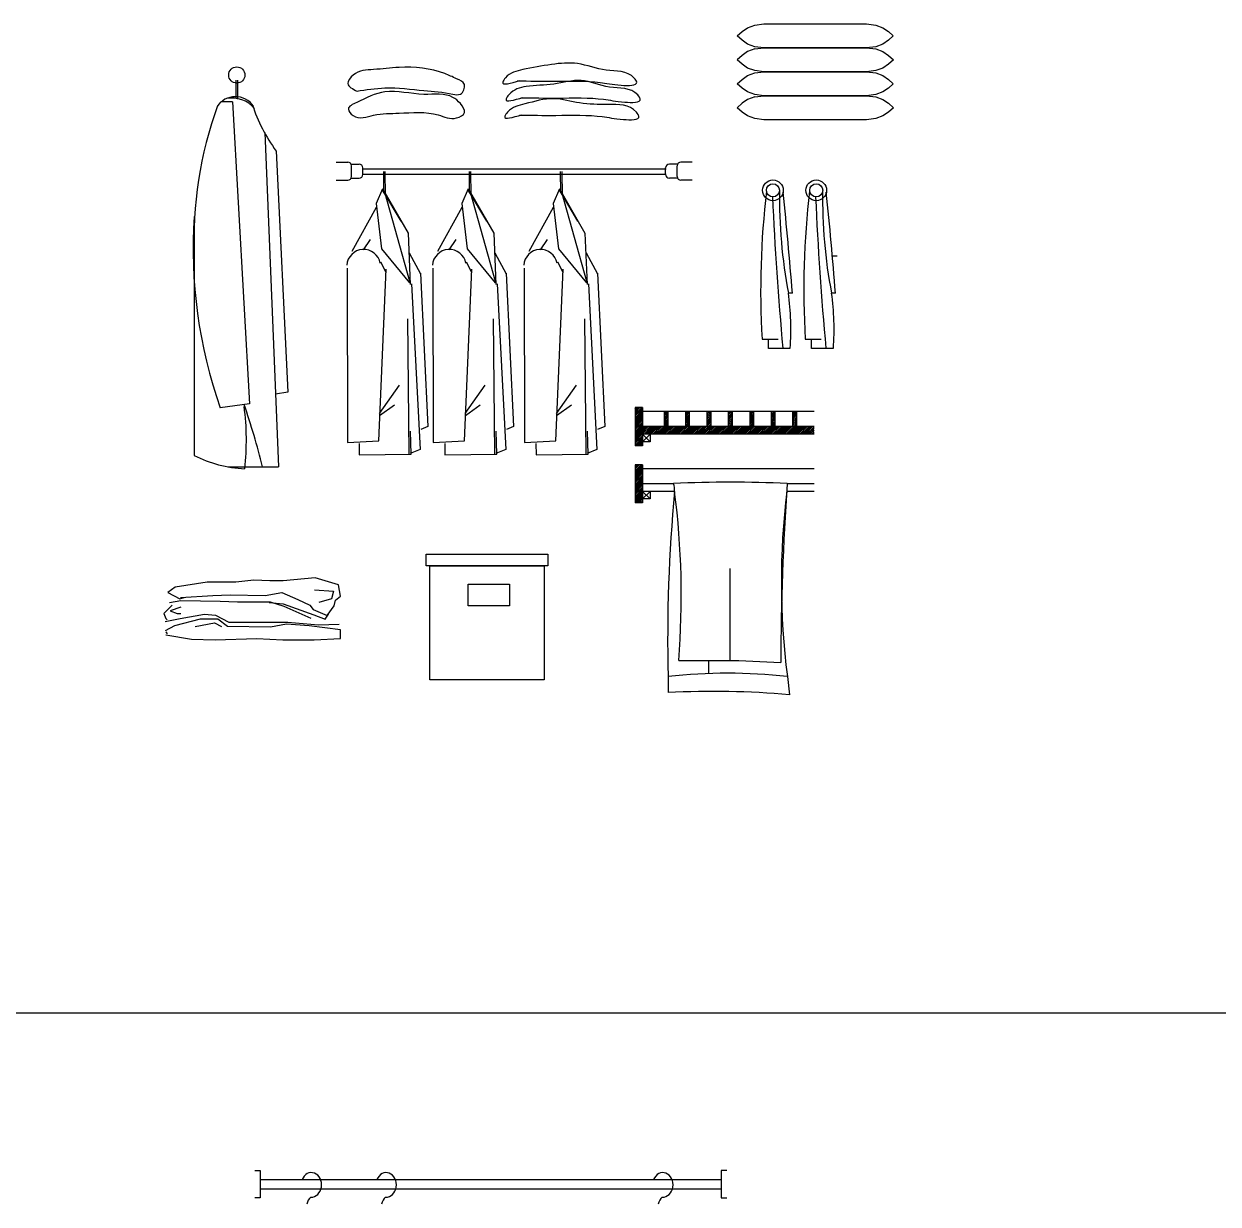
# Model space of a CAD drawing. Header units: inches. Extents: x 8.4 to 50.9, y 14.4 to 39.2.
# Drawn here: x 44.004 to 47.141, y 17.713 to 20.811 of the extents above; entities that cross this region are included whole.
import ezdxf

# ---------------------------------------------------------------- set-up
doc = ezdxf.new("R2010")
doc.units = ezdxf.units.IN
doc.header["$MEASUREMENT"] = 0
for name, color, linetype in [('02', 2, 'Continuous'), ('1', 1, 'Continuous'), ('4', 4, 'Continuous'), ('8', 8, 'Continuous')]:
    doc.layers.add(name, color=color, linetype=linetype)
pattern_1 = [(45, (13.445842, -1.4344217), (-0.00224506403, 0.00224506403), [])]

msp = doc.modelspace()

# ---------------------------------------------------------------- hatches: boundary and pattern name
at = {"layer": '8'}
h = msp.add_hatch(dxfattribs=at)
h.set_pattern_fill('ANSI31', color=256, scale=0.001, style=0)
h.set_pattern_definition(pattern_1)
h.paths.add_polyline_path([(45.6093, 19.7041), (45.6293, 19.7041), (45.6293, 19.8041), (45.6093, 19.8041)])
h = msp.add_hatch(dxfattribs=at)
h.set_pattern_fill('ANSI31', color=256, scale=0.001, style=0)
h.set_pattern_definition(pattern_1)
h.paths.add_polyline_path([(46.0793, 19.7541), (45.6293, 19.7541), (45.6293, 19.7341), (46.0793, 19.7341)])
h.paths.add_polyline_path([(45.6956, 19.7941), (45.6856, 19.7941), (45.6856, 19.7541), (45.6956, 19.7541)])
h.paths.add_polyline_path([(45.7518, 19.7941), (45.7418, 19.7941), (45.7418, 19.7541), (45.7518, 19.7541)])
h.paths.add_polyline_path([(45.8081, 19.7941), (45.7981, 19.7941), (45.7981, 19.7541), (45.8081, 19.7541)])
h.paths.add_polyline_path([(45.8643, 19.7941), (45.8543, 19.7941), (45.8543, 19.7541), (45.8643, 19.7541)])
h.paths.add_polyline_path([(45.9206, 19.7941), (45.9106, 19.7941), (45.9106, 19.7541), (45.9206, 19.7541)])
h.paths.add_polyline_path([(45.9768, 19.7941), (45.9668, 19.7941), (45.9668, 19.7541), (45.9768, 19.7541)])
h.paths.add_polyline_path([(46.0331, 19.7941), (46.0231, 19.7941), (46.0231, 19.7541), (46.0331, 19.7541)])
h.paths.add_polyline_path([(45.6293, 19.6541), (45.6093, 19.6541), (45.6093, 19.5541), (45.6293, 19.5541)])

# ---------------------------------------------------------------- linework, layer by layer
at = {"layer": '02'}
for p, q in [((45.8907, 20.7917, 17.3243), (45.905, 20.8015, 17.3243)), ((45.905, 20.8015, 17.3243), (45.9237, 20.8085, 17.3243)), ((45.9237, 20.8085, 17.3243), (45.9478, 20.8115, 17.3243)), ((45.9478, 20.8115, 17.3243), (46.2176, 20.8115, 17.3243)), ((46.2176, 20.8115, 17.3243), (46.2416, 20.8085, 17.3243)), ((46.2416, 20.8085, 17.3243), (46.2603, 20.8015, 17.3243)), ((46.2603, 20.8015, 17.3243), (46.2746, 20.7917, 17.3243)), ((45.8777, 20.78, 17.3243), (45.8907, 20.7917, 17.3243)), ((45.8907, 20.7684, 17.3243), (45.8777, 20.78, 17.3243)), ((45.905, 20.7585, 17.3243), (45.8907, 20.7684, 17.3243)), ((46.2746, 20.7684, 17.3243), (46.2603, 20.7585, 17.3243)), ((46.2746, 20.7917, 17.3243), (46.2876, 20.78, 17.3243)), ((46.2876, 20.78, 17.3243), (46.2746, 20.7684, 17.3243)), ((45.905, 20.7387, 17.3243), (45.8908, 20.7288, 17.3243)), ((45.9237, 20.7516, 17.3243), (45.905, 20.7585, 17.3243)), ((45.9238, 20.7456, 17.3243), (45.905, 20.7387, 17.3243)), ((45.9478, 20.7486, 17.3243), (45.9237, 20.7516, 17.3243)), ((45.9238, 20.7456, 17.3243), (45.9479, 20.7486, 17.3243)), ((46.2176, 20.7486, 17.3243), (45.9478, 20.7486, 17.3243)), ((45.9479, 20.7486, 17.3243), (46.2175, 20.7486, 17.3243)), ((46.2175, 20.7486, 17.3243), (46.2416, 20.7456, 17.3243)), ((46.2416, 20.7516, 17.3243), (46.2176, 20.7486, 17.3243)), ((46.2603, 20.7585, 17.3243), (46.2416, 20.7516, 17.3243)), ((46.2416, 20.7456, 17.3243), (46.2604, 20.7387, 17.3243)), ((46.2604, 20.7387, 17.3243), (46.2746, 20.7288, 17.3243)), ((45.8908, 20.7288, 17.3243), (45.8778, 20.7172, 17.3243)), ((45.8908, 20.7056, 17.3243), (45.8778, 20.7172, 17.3243)), ((45.905, 20.6956, 17.3243), (45.8908, 20.7056, 17.3243)), ((46.2746, 20.7056, 17.3243), (46.2604, 20.6956, 17.3243)), ((46.2746, 20.7288, 17.3243), (46.2877, 20.7172, 17.3243)), ((46.2877, 20.7172, 17.3243), (46.2746, 20.7056, 17.3243)), ((45.8907, 20.6659, 17.3243), (45.905, 20.6758, 17.3243)), ((45.9238, 20.6887, 17.3243), (45.905, 20.6956, 17.3243)), ((45.905, 20.6758, 17.3243), (45.9237, 20.6828, 17.3243)), ((45.9237, 20.6828, 17.3243), (45.9478, 20.6858, 17.3243)), ((45.9479, 20.6858, 17.3243), (45.9238, 20.6887, 17.3243)), ((45.9478, 20.6858, 17.3243), (46.2176, 20.6858, 17.3243)), ((46.2175, 20.6858, 17.3243), (45.9479, 20.6858, 17.3243)), ((46.2416, 20.6887, 17.3243), (46.2175, 20.6858, 17.3243)), ((46.2176, 20.6858, 17.3243), (46.2416, 20.6828, 17.3243)), ((46.2604, 20.6956, 17.3243), (46.2416, 20.6887, 17.3243)), ((46.2416, 20.6828, 17.3243), (46.2603, 20.6758, 17.3243)), ((46.2603, 20.6758, 17.3243), (46.2746, 20.6659, 17.3243)), ((44.5612, 20.664, 8.7529), (44.5612, 20.6153, 8.7529)), ((44.5653, 20.664, 8.7529), (44.5653, 20.6139, 8.7529)), ((45.8777, 20.6543, 17.3243), (45.8907, 20.6659, 17.3243)), ((45.8907, 20.6427, 17.3243), (45.8777, 20.6543, 17.3243)), ((45.905, 20.6327, 17.3243), (45.8907, 20.6427, 17.3243)), ((46.2746, 20.6427, 17.3243), (46.2603, 20.6327, 17.3243)), ((46.2746, 20.6659, 17.3243), (46.2876, 20.6543, 17.3243)), ((46.2876, 20.6543, 17.3243), (46.2746, 20.6427, 17.3243)), ((44.5517, 20.6069, 8.7529), (44.5969, 19.8141, 8.7529)), ((45.905, 20.6129, 17.3243), (45.8908, 20.6031, 17.3243)), ((45.9237, 20.6259, 17.3243), (45.905, 20.6327, 17.3243)), ((45.9238, 20.6199, 17.3243), (45.905, 20.6129, 17.3243)), ((45.9478, 20.6229, 17.3243), (45.9237, 20.6259, 17.3243)), ((45.9238, 20.6199, 17.3243), (45.9479, 20.6229, 17.3243)), ((46.2176, 20.6229, 17.3243), (45.9478, 20.6229, 17.3243)), ((45.9479, 20.6229, 17.3243), (46.2175, 20.6229, 17.3243)), ((46.2175, 20.6229, 17.3243), (46.2416, 20.6199, 17.3243)), ((46.2416, 20.6259, 17.3243), (46.2176, 20.6229, 17.3243)), ((46.2603, 20.6327, 17.3243), (46.2416, 20.6259, 17.3243)), ((46.2416, 20.6199, 17.3243), (46.2604, 20.6129, 17.3243)), ((46.2604, 20.6129, 17.3243), (46.2746, 20.6031, 17.3243)), ((45.8908, 20.6031, 17.3243), (45.8778, 20.5915, 17.3243)), ((45.8908, 20.5798, 17.3243), (45.8778, 20.5915, 17.3243)), ((45.905, 20.5699, 17.3243), (45.8908, 20.5798, 17.3243)), ((46.2746, 20.5798, 17.3243), (46.2604, 20.5699, 17.3243)), ((46.2746, 20.6031, 17.3243), (46.2877, 20.5915, 17.3243)), ((46.2877, 20.5915, 17.3243), (46.2746, 20.5798, 17.3243)), ((45.9238, 20.563, 17.3243), (45.905, 20.5699, 17.3243)), ((45.9479, 20.56, 17.3243), (45.9238, 20.563, 17.3243)), ((46.2175, 20.56, 17.3243), (45.9479, 20.56, 17.3243)), ((46.2416, 20.563, 17.3243), (46.2175, 20.56, 17.3243)), ((46.2604, 20.5699, 17.3243), (46.2416, 20.563, 17.3243)), ((44.6371, 20.5266, 8.7529), (44.6725, 19.6486, 8.7529)), ((44.6669, 20.4778, 8.7529), (44.6974, 19.8442, 8.7529)), ((44.8246, 20.4484, 17.3243), (44.8546, 20.4484, 17.3243)), ((44.8633, 20.4434, 17.3243), (44.8846, 20.4434, 17.3243)), ((44.8646, 20.4111, 17.3243), (44.8646, 20.4384, 17.3243)), ((44.8933, 20.4307, 17.3243), (45.691, 20.4307, 17.3243)), ((44.8946, 20.4161, 17.3243), (44.8946, 20.4334, 17.3243)), ((44.9499, 20.368, 17.3243), (44.9493, 20.4242, 17.3243)), ((44.9538, 20.3613, 17.3243), (44.9532, 20.4243, 17.3243)), ((45.1749, 20.368, 17.3243), (45.1743, 20.4242, 17.3243)), ((45.1789, 20.3613, 17.3243), (45.1782, 20.4243, 17.3243)), ((45.4145, 20.368, 17.3243), (45.4139, 20.4242, 17.3243)), ((45.4185, 20.3613, 17.3243), (45.4178, 20.4243, 17.3243)), ((45.6896, 20.4161, 17.3243), (45.6896, 20.4334, 17.3243)), ((45.721, 20.4434, 17.3243), (45.6996, 20.4434, 17.3243)), ((45.7196, 20.4111, 17.3243), (45.7196, 20.4384, 17.3243)), ((45.7596, 20.4484, 17.3243), (45.7296, 20.4484, 17.3243)), ((44.8246, 20.4011, 17.3243), (44.8546, 20.4011, 17.3243)), ((44.8633, 20.4061, 17.3243), (44.8846, 20.4061, 17.3243)), ((44.8933, 20.4167, 17.3243), (45.691, 20.4167, 17.3243)), ((45.721, 20.4061, 17.3243), (45.6996, 20.4061, 17.3243)), ((45.7596, 20.4011, 17.3243), (45.7296, 20.4011, 17.3243)), ((44.9459, 20.3784, 17.3243), (44.9294, 20.3401, 17.3243)), ((44.9459, 20.3784, 17.3243), (45.0132, 20.2617, 17.3243)), ((44.9461, 20.3744, 17.3243), (44.9939, 20.2938, 17.3243)), ((44.9524, 20.3671, 17.3243), (45.0169, 20.1362, 17.3243)), ((45.171, 20.3784, 17.3243), (45.1544, 20.3401, 17.3243)), ((45.171, 20.3784, 17.3243), (45.2382, 20.2617, 17.3243)), ((45.1711, 20.3744, 17.3243), (45.2189, 20.2938, 17.3243)), ((45.1774, 20.3671, 17.3243), (45.2419, 20.1362, 17.3243)), ((45.4106, 20.3784, 17.3243), (45.394, 20.3401, 17.3243)), ((45.4106, 20.3784, 17.3243), (45.4778, 20.2617, 17.3243)), ((45.4107, 20.3744, 17.3243), (45.4585, 20.2938, 17.3243)), ((45.417, 20.3671, 17.3243), (45.4815, 20.1362, 17.3243)), ((44.8663, 20.215, 17.3243), (44.9304, 20.33, 17.3243)), ((44.9294, 20.3401, 17.3243), (44.9434, 20.2208, 17.3243)), ((45.0914, 20.215, 17.3243), (45.1554, 20.33, 17.3243)), ((45.1544, 20.3401, 17.3243), (45.1684, 20.2208, 17.3243)), ((45.331, 20.215, 17.3243), (45.395, 20.33, 17.3243)), ((45.394, 20.3401, 17.3243), (45.408, 20.2208, 17.3243)), ((45.0132, 20.2617, 17.3243), (45.0189, 20.1271, 17.3243)), ((45.2382, 20.2617, 17.3243), (45.244, 20.1271, 17.3243)), ((45.4778, 20.2617, 17.3243), (45.4836, 20.1271, 17.3243)), ((44.896, 20.2185, 17.3243), (44.9148, 20.2453, 17.3243)), ((45.121, 20.2185, 17.3243), (45.1398, 20.2453, 17.3243)), ((45.3606, 20.2185, 17.3243), (45.3794, 20.2453, 17.3243)), ((44.9434, 20.2208, 17.3243), (45.0169, 20.1319, 17.3243)), ((45.016, 20.2102, 17.3243), (45.0462, 20.1553, 17.3243)), ((45.1684, 20.2208, 17.3243), (45.2419, 20.1319, 17.3243)), ((45.241, 20.2102, 17.3243), (45.2712, 20.1553, 17.3243)), ((45.408, 20.2208, 17.3243), (45.4815, 20.1319, 17.3243)), ((45.4806, 20.2102, 17.3243), (45.5108, 20.1553, 17.3243)), ((46.1398, 20.2018, 8.7529), (46.1277, 20.2018, 8.7529)), ((44.8536, 20.1704, 17.3243), (44.8544, 19.7124, 17.3243)), ((44.9366, 19.7171, 17.3243), (44.9555, 20.1676, 17.3243)), ((44.9406, 20.1869, 17.3243), (44.9552, 20.1594, 17.3243)), ((45.0786, 20.1704, 17.3243), (45.0794, 19.7124, 17.3243)), ((45.1616, 19.7171, 17.3243), (45.1806, 20.1676, 17.3243)), ((45.1657, 20.1869, 17.3243), (45.1802, 20.1594, 17.3243)), ((45.3182, 20.1704, 17.3243), (45.319, 19.7124, 17.3243)), ((45.4012, 19.7171, 17.3243), (45.4202, 20.1676, 17.3243)), ((45.4053, 20.1869, 17.3243), (45.4198, 20.1594, 17.3243)), ((45.0461, 20.1571, 17.3243), (45.0654, 19.754, 17.3243)), ((45.2711, 20.1571, 17.3243), (45.2905, 19.754, 17.3243)), ((45.5107, 20.1571, 17.3243), (45.5301, 19.754, 17.3243)), ((45.0223, 20.1292, 17.3243), (45.0446, 19.6942, 17.3243)), ((45.2473, 20.1292, 17.3243), (45.2697, 19.6942, 17.3243)), ((45.4869, 20.1292, 17.3243), (45.5093, 19.6942, 17.3243)), ((46.0225, 20.1046, 8.7529), (46.0122, 20.1046, 8.7529)), ((46.1357, 20.1046, 8.7529), (46.1254, 20.1046, 8.7529)), ((45.0163, 19.6814, 17.3243), (45.0126, 20.0368, 17.3243)), ((45.2413, 19.6814, 17.3243), (45.2377, 20.0368, 17.3243)), ((45.4809, 19.6814, 17.3243), (45.4773, 20.0368, 17.3243)), ((45.9429, 19.984, 8.7529), (45.985, 19.984, 8.7529)), ((45.9597, 19.9596, 8.7529), (45.9597, 19.984, 8.7529)), ((46.0561, 19.984, 8.7529), (46.0983, 19.984, 8.7529)), ((46.073, 19.9596, 8.7529), (46.073, 19.984, 8.7529)), ((46.0168, 19.9596, 8.7529), (45.9597, 19.9596, 8.7529)), ((46.1301, 19.9596, 8.7529), (46.073, 19.9596, 8.7529)), ((44.9385, 19.7886, 17.3243), (44.9908, 19.8628, 17.3243)), ((45.1635, 19.7886, 17.3243), (45.2158, 19.8628, 17.3243)), ((45.4031, 19.7886, 17.3243), (45.4554, 19.8628, 17.3243)), ((44.6974, 19.8442, 8.7529), (44.6648, 19.8396, 8.7529)), ((44.5969, 19.8141, 8.7529), (44.5201, 19.8032, 8.7529)), ((44.9386, 19.7834, 17.3243), (44.9774, 19.8116, 17.3243)), ((45.1636, 19.7834, 17.3243), (45.2024, 19.8116, 17.3243)), ((45.4032, 19.7834, 17.3243), (45.442, 19.8116, 17.3243)), ((45.6093, 19.8041, 8.7529), (45.6093, 19.7041, 8.7529)), ((45.6293, 19.8041, 8.7529), (45.6093, 19.8041, 8.7529)), ((45.6293, 19.8041, 8.7529), (45.6293, 19.7041, 8.7529)), ((46.0793, 19.7941, 8.7529), (45.6293, 19.7941, 8.7529)), ((45.6856, 19.7941, 8.7529), (45.6856, 19.7541, 8.7529)), ((45.6856, 19.7941, 8.7529), (45.6956, 19.7941, 8.7529)), ((45.6956, 19.7941, 8.7529), (45.6956, 19.7541, 8.7529)), ((45.7418, 19.7941, 8.7529), (45.7418, 19.7541, 8.7529)), ((45.7418, 19.7941, 8.7529), (45.7518, 19.7941, 8.7529)), ((45.7518, 19.7941, 8.7529), (45.7518, 19.7541, 8.7529)), ((45.7981, 19.7941, 8.7529), (45.7981, 19.7541, 8.7529)), ((45.7981, 19.7941, 8.7529), (45.8081, 19.7941, 8.7529)), ((45.8081, 19.7941, 8.7529), (45.8081, 19.7541, 8.7529)), ((45.8543, 19.7941, 8.7529), (45.8543, 19.7541, 8.7529)), ((45.8543, 19.7941, 8.7529), (45.8643, 19.7941, 8.7529)), ((45.8643, 19.7941, 8.7529), (45.8643, 19.7541, 8.7529)), ((45.9106, 19.7941, 8.7529), (45.9106, 19.7541, 8.7529)), ((45.9106, 19.7941, 8.7529), (45.9206, 19.7941, 8.7529)), ((45.9206, 19.7941, 8.7529), (45.9206, 19.7541, 8.7529)), ((45.9668, 19.7941, 8.7529), (45.9668, 19.7541, 8.7529)), ((45.9668, 19.7941, 8.7529), (45.9768, 19.7941, 8.7529)), ((45.9768, 19.7941, 8.7529), (45.9768, 19.7541, 8.7529)), ((46.0231, 19.7941, 8.7529), (46.0231, 19.7541, 8.7529)), ((46.0231, 19.7941, 8.7529), (46.0331, 19.7941, 8.7529)), ((46.0331, 19.7941, 8.7529), (46.0331, 19.7541, 8.7529)), ((45.0217, 19.6815, 17.3243), (45.0198, 19.7421, 17.3243)), ((45.0654, 19.754, 17.3243), (45.0465, 19.7462, 17.3243)), ((45.2467, 19.6815, 17.3243), (45.2449, 19.7421, 17.3243)), ((45.2905, 19.754, 17.3243), (45.2715, 19.7462, 17.3243)), ((45.4863, 19.6815, 17.3243), (45.4845, 19.7421, 17.3243)), ((45.5301, 19.754, 17.3243), (45.5111, 19.7462, 17.3243)), ((46.0793, 19.7541, 8.7529), (45.6293, 19.7541, 8.7529)), ((46.0793, 19.7341, 8.7529), (45.6293, 19.7341, 8.7529)), ((45.6293, 19.7141, 8.7529), (45.6493, 19.7341, 8.7529)), ((45.6493, 19.7141, 8.7529), (45.6293, 19.7341, 8.7529)), ((45.6493, 19.7341, 8.7529), (45.6493, 19.7141, 8.7529)), ((44.8544, 19.7124, 17.3243), (44.9366, 19.7171, 17.3243)), ((44.8844, 19.71, 17.3243), (44.8847, 19.6801, 17.3243)), ((45.0794, 19.7124, 17.3243), (45.1616, 19.7171, 17.3243)), ((45.1094, 19.71, 17.3243), (45.1097, 19.6801, 17.3243)), ((45.319, 19.7124, 17.3243), (45.4012, 19.7171, 17.3243)), ((45.349, 19.71, 17.3243), (45.3493, 19.6801, 17.3243)), ((45.6293, 19.7041, 8.7529), (45.6093, 19.7041, 8.7529)), ((45.6493, 19.7141, 8.7529), (45.6293, 19.7141, 8.7529)), ((44.8847, 19.6801, 17.3243), (45.0217, 19.6815, 17.3243)), ((45.02, 19.684, 17.3243), (45.0455, 19.6945, 17.3243)), ((45.1097, 19.6801, 17.3243), (45.2467, 19.6815, 17.3243)), ((45.245, 19.684, 17.3243), (45.2705, 19.6945, 17.3243)), ((45.3493, 19.6801, 17.3243), (45.4863, 19.6815, 17.3243)), ((45.4847, 19.684, 17.3243), (45.5101, 19.6945, 17.3243)), ((45.6293, 19.6541, 8.7529), (45.6093, 19.6541, 8.7529)), ((45.6093, 19.6541, 8.7529), (45.6093, 19.5541, 8.7529)), ((45.6293, 19.6541, 8.7529), (45.6293, 19.5541, 8.7529)), ((45.6293, 19.6441, 8.7529), (46.0793, 19.6441, 8.7529)), ((45.6493, 19.5641, 8.7529), (45.6293, 19.5841, 8.7529)), ((45.6293, 19.5641, 8.7529), (45.6493, 19.5841, 8.7529)), ((45.6493, 19.5841, 8.7529), (45.6493, 19.5641, 8.7529)), ((45.6293, 19.5541, 8.7529), (45.6093, 19.5541, 8.7529)), ((45.6493, 19.5641, 8.7529), (45.6293, 19.5641, 8.7529)), ((44.7696, 19.3568, 8.7529), (44.6852, 19.3495, 8.7529)), ((44.8302, 19.3385, 8.7529), (44.7696, 19.3568, 8.7529)), ((45.8587, 19.1404, 8.7529), (45.8587, 19.3815, 8.7529)), ((44.4011, 19.333, 8.7529), (44.3827, 19.3183, 8.7529)), ((44.4855, 19.3458, 8.7529), (44.4011, 19.333, 8.7529)), ((44.5149, 19.3458, 8.7529), (44.4855, 19.3458, 8.7529)), ((44.5608, 19.3458, 8.7529), (44.5149, 19.3458, 8.7529)), ((44.6085, 19.3513, 8.7529), (44.5608, 19.3458, 8.7529)), ((44.6503, 19.3495, 8.7529), (44.6085, 19.3513, 8.7529)), ((44.6852, 19.3495, 8.7529), (44.6503, 19.3495, 8.7529)), ((44.7678, 19.3257, 8.7529), (44.8173, 19.322, 8.7529)), ((44.8173, 19.322, 8.7529), (44.8118, 19.3018, 8.7529)), ((44.8357, 19.3091, 8.7529), (44.8302, 19.3385, 8.7529)), ((44.3827, 19.3183, 8.7529), (44.4139, 19.3018, 8.7529)), ((44.4165, 19.297, 8.7529), (44.3865, 19.2914, 8.7529)), ((44.4139, 19.3018, 8.7529), (44.425, 19.3055, 8.7529)), ((44.4158, 19.3055, 8.7529), (44.5002, 19.311, 8.7529)), ((44.5196, 19.2951, 8.7529), (44.4165, 19.297, 8.7529)), ((44.5002, 19.311, 8.7529), (44.5461, 19.3128, 8.7529)), ((44.5653, 19.2932, 8.7529), (44.5196, 19.2951, 8.7529)), ((44.5461, 19.3128, 8.7529), (44.6378, 19.311, 8.7529)), ((44.6515, 19.2932, 8.7529), (44.5653, 19.2932, 8.7529)), ((44.6378, 19.311, 8.7529), (44.6819, 19.3183, 8.7529)), ((44.6485, 19.2926, 8.7529), (44.6852, 19.289, 8.7529)), ((44.6879, 19.282, 8.7529), (44.6515, 19.2932, 8.7529)), ((44.6819, 19.3183, 8.7529), (44.7237, 19.3, 8.7529)), ((44.6852, 19.289, 8.7529), (44.766, 19.2596, 8.7529)), ((44.7237, 19.3, 8.7529), (44.7549, 19.2853, 8.7529)), ((44.8118, 19.3018, 8.7529), (44.7788, 19.2926, 8.7529)), ((44.8192, 19.2835, 8.7529), (44.8229, 19.2981, 8.7529)), ((44.8229, 19.2981, 8.7529), (44.8357, 19.3091, 8.7529)), ((44.3938, 19.2853, 8.7529), (44.3717, 19.2633, 8.7529)), ((44.3717, 19.2633, 8.7529), (44.3772, 19.2504, 8.7529)), ((44.4165, 19.2801, 8.7529), (44.3884, 19.2708, 8.7529)), ((44.3884, 19.2708, 8.7529), (44.4072, 19.2633, 8.7529)), ((44.4072, 19.2633, 8.7529), (44.4165, 19.2633, 8.7529)), ((44.4147, 19.2502, 8.7529), (44.4784, 19.2614, 8.7529)), ((44.4784, 19.2614, 8.7529), (44.5072, 19.2595, 8.7529)), ((44.5072, 19.2595, 8.7529), (44.5428, 19.2408, 8.7529)), ((44.7591, 19.2502, 8.7529), (44.6879, 19.282, 8.7529)), ((44.7549, 19.2853, 8.7529), (44.7641, 19.2743, 8.7529)), ((44.7641, 19.2743, 8.7529), (44.8008, 19.2578, 8.7529)), ((44.766, 19.2596, 8.7529), (44.7953, 19.2486, 8.7529)), ((44.7953, 19.2486, 8.7529), (44.8045, 19.2615, 8.7529)), ((44.8008, 19.2578, 8.7529), (44.8192, 19.2835, 8.7529)), ((44.3753, 19.2427, 8.7529), (44.4147, 19.2502, 8.7529)), ((44.3997, 19.2314, 8.7529), (44.3753, 19.2183, 8.7529)), ((44.3772, 19.2504, 8.7529), (44.3809, 19.2468, 8.7529)), ((44.4671, 19.2483, 8.7529), (44.3997, 19.2314, 8.7529)), ((44.454, 19.2296, 8.7529), (44.5046, 19.2389, 8.7529)), ((44.514, 19.2483, 8.7529), (44.4671, 19.2483, 8.7529)), ((44.5046, 19.2389, 8.7529), (44.5234, 19.2296, 8.7529)), ((44.539, 19.2296, 8.7529), (44.514, 19.2483, 8.7529)), ((44.6515, 19.2277, 8.7529), (44.539, 19.2296, 8.7529)), ((44.5428, 19.2408, 8.7529), (44.5803, 19.2408, 8.7529)), ((44.5803, 19.2408, 8.7529), (44.689, 19.2408, 8.7529)), ((44.6935, 19.2352, 8.7529), (44.6515, 19.2277, 8.7529)), ((44.689, 19.2408, 8.7529), (44.6972, 19.2408, 8.7529)), ((44.7534, 19.2314, 8.7529), (44.6935, 19.2352, 8.7529)), ((44.6972, 19.2408, 8.7529), (44.7778, 19.2333, 8.7529)), ((44.8359, 19.2202, 8.7529), (44.7534, 19.2314, 8.7529)), ((44.7778, 19.2333, 8.7529), (44.8322, 19.2352, 8.7529)), ((44.3772, 19.2156, 8.7529), (44.3809, 19.2101, 8.7529)), ((44.3772, 19.2071, 8.7529), (44.4446, 19.1959, 8.7529)), ((44.4446, 19.1959, 8.7529), (44.5065, 19.194, 8.7529)), ((44.5065, 19.194, 8.7529), (44.6159, 19.1977, 8.7529)), ((44.6159, 19.1977, 8.7529), (44.6841, 19.194, 8.7529)), ((44.7666, 19.194, 8.7529), (44.8359, 19.1977, 8.7529)), ((44.8359, 19.1977, 8.7529), (44.8359, 19.2202, 8.7529)), ((44.6841, 19.194, 8.7529), (44.7666, 19.194, 8.7529)), ((45.7242, 19.1404, 8.7529), (45.8823, 19.1404, 8.7529)), ((45.8028, 19.1058, 8.7529), (45.8028, 19.1404, 8.7529)), ((45.8823, 19.1404, 8.7529), (45.9923, 19.1348, 8.7529)), ((45.696, 19.0981, 8.7529), (45.696, 19.0558, 8.7529)), ((46.0093, 19.0981, 8.7529), (46.0149, 19.0502, 8.7529))]:
    msp.add_line(p, q, dxfattribs=at)
at = {"layer": '02', "elevation": 8.7529}
for points in [[(44.5517, 20.6069), (44.5224, 20.6069)], [(44.4513, 20.3058), (44.4513, 19.6787)], [(44.5398, 19.6486), (44.6725, 19.6486)]]:
    msp.add_lwpolyline(points, dxfattribs=at)
for points in [[(45.0603, 19.419), (45.3803, 19.419), (45.3803, 19.389), (45.0603, 19.389)], [(45.0703, 19.389), (45.3703, 19.389), (45.3703, 19.089), (45.0703, 19.089)], [(45.1708, 19.3402), (45.2794, 19.3402), (45.2794, 19.2832), (45.1708, 19.2832)]]:
    msp.add_lwpolyline(points, close=True, dxfattribs=at)
at = {"layer": '02'}
msp.add_circle((44.5634, 20.6772, 8.7529), 0.0213, dxfattribs=at)
for centre, radius, start, end in [((44.5598, 20.5619, 8.7529), 0.0585, 35.1316, 145.6471), ((44.5512, 20.5411, 8.7529), 0.0757, 39.092, 101.5029), ((45.4988, 20.2406, 8.7529), 1.0483, 160.1385, 182.1943), ((45.0044, 20.7285, 8.7529), 0.4204, 197.8009, 216.6185), ((44.8546, 20.4384, 17.3243), 0.01, 0, 90), ((44.8846, 20.4334, 17.3243), 0.01, 0, 90), ((45.6996, 20.4334, 17.3243), 0.01, 90, 180), ((45.7296, 20.4384, 17.3243), 0.01, 90, 180), ((44.8546, 20.4111, 17.3243), 0.01, 270, 0), ((44.8846, 20.4161, 17.3243), 0.01, 270, 0), ((45.6996, 20.4161, 17.3243), 0.01, 180, 270), ((45.7296, 20.4111, 17.3243), 0.01, 180, 270), ((48.1607, 20.1123, 8.7529), 2.2215, 173.2819, 183.3116), ((53.8442, 20.6978, 8.7529), 7.8813, 182.47584, 185.37388), ((47.2982, 20.352, 8.7529), 1.3096, 179.0382, 190.8891), ((35.8169, 19.3092, 8.7529), 10.2365, 4.45691, 5.94638), ((48.274, 20.1123, 8.7529), 2.2215, 173.2819, 183.3116), ((53.9574, 20.6978, 8.7529), 7.8813, 182.47584, 185.37388), ((47.4114, 20.352, 8.7529), 1.3096, 179.0382, 190.8891), ((35.9301, 19.3092, 8.7529), 10.2365, 4.45691, 5.94638), ((45.7097, 20.2222, 8.7529), 1.2612, 176.1977, 199.4053), ((44.8965, 20.1749, 17.3243), 0.0443, 10.4758, 176.3121), ((45.1215, 20.1749, 17.3243), 0.0443, 10.4758, 176.3121), ((45.3611, 20.1749, 17.3243), 0.0443, 10.4758, 176.3121), ((45.3438, 20.0105, 8.7529), 0.6749, 355.6801, 8.0182), ((45.4571, 20.0105, 8.7529), 0.6749, 355.6801, 8.0182), ((42.5823, 19.1316, 8.7529), 2.1131, 14.1609, 18.798), ((43.9408, 19.7201, 8.7529), 0.6478, 353.2239, 7.7041), ((44.5969, 19.9617, 8.7529), 0.3183, 242.7697, 267.6817), ((45.6618, 19.586, 8.7529), 0.0516, 357.5509, 20.5275), ((45.8596, 16.5502, 8.7529), 3.058, 87.2007, 92.7993), ((52.6338, 19.1301, 8.7529), 6.6415, 175.90744, 179.95931), ((49.8988, 19.1912, 8.7529), 4.2039, 174.6416, 181.2684), ((43.5477, 19.3088, 8.7529), 2.183, 355.5764, 7.236), ((47.9562, 19.3467, 8.7529), 1.9627, 173.0543, 187.276), ((45.8526, 17.6552, 8.7529), 1.4514, 83.8044, 96.1956), ((45.8151, 16.7722, 8.7529), 2.2867, 84.9876, 92.9861)]:
    msp.add_arc(centre, radius, start, end, dxfattribs=at)
for p in [(45.6856, 19.7941, 8.7529), (45.7418, 19.7941, 8.7529), (45.7981, 19.7941, 8.7529), (45.8543, 19.7941, 8.7529), (45.9106, 19.7941, 8.7529), (45.9668, 19.7941, 8.7529), (46.0231, 19.7941, 8.7529)]:
    msp.add_point(p, dxfattribs=at)
at = {"layer": '1'}
msp.add_line((30.2087, 18.2147), (50.5349, 18.2147), dxfattribs=at)
at = {"layer": '4'}
for p, q in [((45.7101, 19.6041, 8.7529), (45.6293, 19.6041, 8.7529)), ((46.0793, 19.6041, 8.7529), (46.0093, 19.6041, 8.7529)), ((45.7133, 19.5841, 8.7529), (45.6293, 19.5841, 8.7529)), ((46.0793, 19.5841, 8.7529), (46.0079, 19.5841, 8.7529)), ((44.6105, 17.801), (44.6251, 17.801)), ((44.6251, 17.801), (44.6251, 17.729)), ((45.8505, 17.801), (45.8358, 17.801)), ((45.8358, 17.801), (45.8358, 17.729)), ((44.6251, 17.777), (45.8358, 17.777)), ((44.6251, 17.753), (45.8358, 17.753)), ((44.6251, 17.729), (44.6105, 17.729)), ((45.8358, 17.729), (45.8505, 17.729))]:
    msp.add_line(p, q, dxfattribs=at)
for centre, radius in [((45.9715, 20.3745, 8.7529), 0.0272), ((45.9715, 20.3745, 8.7529), 0.0172), ((46.0852, 20.3745, 8.7529), 0.0272), ((46.0852, 20.3745, 8.7529), 0.0172)]:
    msp.add_circle(centre, radius, dxfattribs=at)
for centre, major_axis, start_param, end_param in [((44.7591, 17.7633), (0, 0.0322), 3.094802, 7.41159), ((44.9556, 17.7633), (0, 0.0322), 3.094802, 7.41159), ((45.6822, 17.7633), (0, 0.0322), 3.094802, 7.41159), ((44.7754, 17.7027), (0, 0.0354), 0.637819, 1.281496), ((44.9719, 17.7027), (0, 0.0354), 0.637819, 1.281496), ((45.6985, 17.7027), (0, 0.0354), 0.637819, 1.281496)]:
    msp.add_ellipse(centre, major_axis=major_axis, ratio=0.833333, start_param=start_param, end_param=end_param, dxfattribs=at)
for points, start_tangent in [([(45.3, 20.662, 8.7529), (45.3955, 20.6612, 8.7529), (45.5174, 20.658, 8.7529), (45.5731, 20.6505, 8.7529), (45.6137, 20.6588, 8.7529), (45.6073, 20.6691, 8.7529), (45.5333, 20.6898, 8.7529), (45.4584, 20.7073, 8.7529), (45.39, 20.7049, 8.7529), (45.3143, 20.6914, 8.7529), (45.2689, 20.6699, 8.7529), (45.2618, 20.6588, 8.7529), (45.3064, 20.6627, 8.7529)], (-0.992289, -0.123943)), ([(44.8784, 20.6347, 8.7529), (44.9524, 20.6434, 8.7529), (45.055, 20.6366, 8.7529), (45.1312, 20.6272, 8.7529), (45.1505, 20.6272, 8.7529), (45.1611, 20.6521, 8.7529), (45.1408, 20.6675, 8.7529), (45.1097, 20.681, 8.7529), (44.9894, 20.6974, 8.7529), (44.9228, 20.6916, 8.7529), (44.8688, 20.6771, 8.7529), (44.8553, 20.655, 8.7529), (44.8794, 20.6347, 8.7529)], (-1, 0)), ([(45.3091, 20.6176, 8.7529), (45.4046, 20.6168, 8.7529), (45.5265, 20.6136, 8.7529), (45.5822, 20.6062, 8.7529), (45.6228, 20.6144, 8.7529), (45.6165, 20.6248, 8.7529), (45.5424, 20.6454, 8.7529), (45.4676, 20.6629, 8.7529), (45.3959, 20.6535, 8.7529), (45.3234, 20.647, 8.7529), (45.278, 20.6255, 8.7529), (45.2709, 20.6144, 8.7529), (45.3155, 20.6184, 8.7529)], (-0.992289, -0.123943)), ([(44.8784, 20.6053, 8.7529), (44.9524, 20.6328, 8.7529), (45.055, 20.6265, 8.7529), (45.1312, 20.6186, 8.7529), (45.1505, 20.6022, 8.7529), (45.1611, 20.5786, 8.7529), (45.1408, 20.5645, 8.7529), (45.0926, 20.5724, 8.7529), (44.9894, 20.5771, 8.7529), (44.9228, 20.5715, 8.7529), (44.8688, 20.5708, 8.7529), (44.8565, 20.588, 8.7529), (44.8784, 20.6053, 8.7529)], (-1, 0)), ([(45.3057, 20.5721, 8.7529), (45.4012, 20.5713, 8.7529), (45.5231, 20.5681, 8.7529), (45.5788, 20.5607, 8.7529), (45.6194, 20.5689, 8.7529), (45.613, 20.5793, 8.7529), (45.539, 20.5999, 8.7529), (45.4638, 20.6039, 8.7529), (45.3957, 20.6151, 8.7529), (45.32, 20.6015, 8.7529), (45.2746, 20.58, 8.7529), (45.2675, 20.5689, 8.7529), (45.312, 20.5729, 8.7529)], (-0.992289, -0.123943))]:
    msp.add_spline(points, degree=3, dxfattribs=dict(at, start_tangent=start_tangent))

doc.saveas('drawing.dxf')
